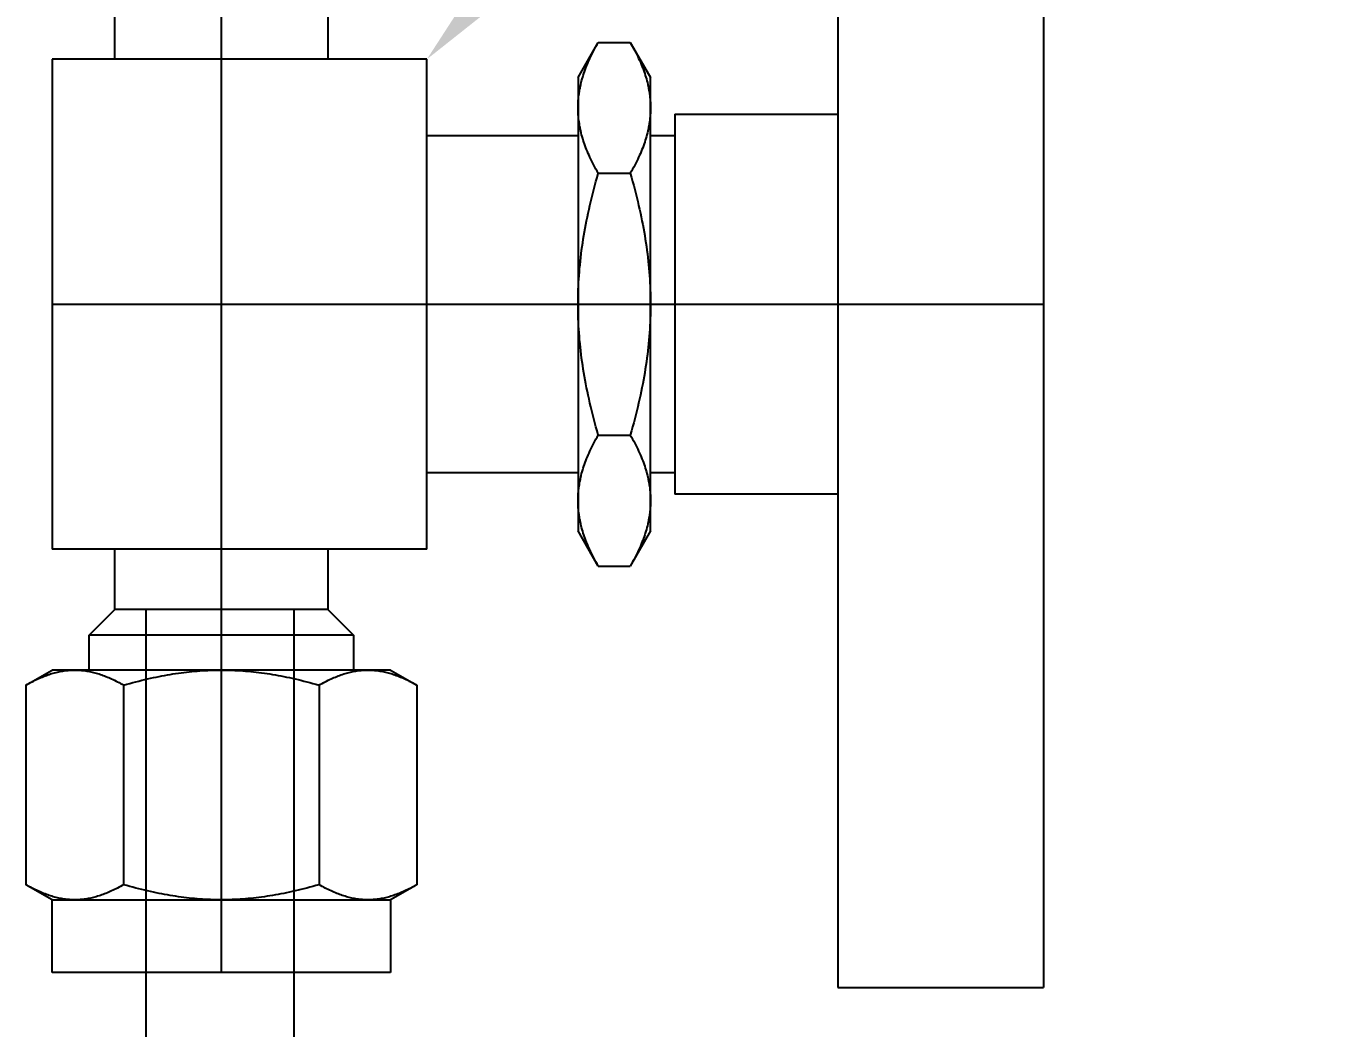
# Model space of a CAD drawing. Header units: inches. Extents: x 5.3 to 31.2, y 3.7 to 34.9.
# Drawn here: x 20.238 to 22.379, y 29.646 to 31.303 of the extents above; entities that cross this region are included whole.
import ezdxf
from ezdxf import colors
from ezdxf.entities.mleader import LeaderData, LeaderLine
from ezdxf.math import Vec2, Vec3

# ---------------------------------------------------------------- set-up
doc = ezdxf.new("R2010")
doc.units = ezdxf.units.IN
doc.header["$MEASUREMENT"] = 0
doc.linetypes.add('CENTER2', pattern=[28.575, 19.05, -3.175, 3.175, -3.175])
for name, color, linetype in [('.25 tubes', 170, 'Continuous'), ('NOTES', 1, 'Continuous'), ('TRDETAIL3', 7, 'Continuous'), ('TRMODEL1', 7, 'Continuous')]:
    doc.layers.add(name, color=color, linetype=linetype)

# ---------------------------------------------------------------- blocks, each defined once
blk = doc.blocks.new('SS-42GLS4')
at = {"layer": 'TRDETAIL3', "color": 4, "linetype": 'CENTER2'}
for p, q in [((0, -0.28), (0, 1.02)), ((-1.105, 0), (1.105, 0))]:
    blk.add_line(p, q, dxfattribs=at)
at = {"layer": 'TRMODEL1', "color": 7, "linetype": 'Continuous'}
for p, q in [((-1.13, 1.02), (-1.13, 1.36)), ((0, 1.36), (-1.13, 1.36)), ((0.5942, 1.36), (0, 1.36)), ((0, 1.02), (0, 1.36)), ((-0.054, 1.02), (-1.13, 1.02)), ((-0.314, 1.02), (-0.314, 0.75)), ((-0.0115, 1.02), (-0.054, 1.02)), ((0, 1.02), (-0.0115, 1.02)), ((0.0038, 1.02), (0, 1.02)), ((0.1537, 1.02), (0.0038, 1.02)), ((0.5942, 1.02), (0.1537, 1.02)), ((0.314, 0.75), (0.314, 1.02)), ((0.314, 0.75), (-0.314, 0.75)), ((-0.2789, 0.75), (-0.2789, 0.71)), ((0.2789, 0.71), (0.2789, 0.75)), ((-0.375, 0.71), (-0.433, 0.6765)), ((-0.375, 0.71), (-0.3248, 0.71)), ((-0.3574, 0.7067), (-0.3604, 0.7061)), ((-0.3544, 0.7073), (-0.3574, 0.7067)), ((-0.3515, 0.7078), (-0.3544, 0.7073)), ((-0.3485, 0.7083), (-0.3515, 0.7078)), ((-0.3455, 0.7087), (-0.3485, 0.7083)), ((-0.3426, 0.709), (-0.3455, 0.7087)), ((-0.3396, 0.7093), (-0.3426, 0.709)), ((-0.3366, 0.7096), (-0.3396, 0.7093)), ((-0.3337, 0.7098), (-0.3366, 0.7096)), ((-0.3307, 0.7099), (-0.3337, 0.7098)), ((-0.3277, 0.71), (-0.3307, 0.7099)), ((-0.3248, 0.71), (-0.3277, 0.71)), ((-0.3218, 0.71), (-0.3248, 0.71)), ((-0.3248, 0.71), (0, 0.71)), ((-0.3188, 0.7099), (-0.3218, 0.71)), ((-0.3158, 0.7098), (-0.3188, 0.7099)), ((-0.3129, 0.7096), (-0.3158, 0.7098)), ((-0.3099, 0.7093), (-0.3129, 0.7096)), ((-0.307, 0.709), (-0.3099, 0.7093)), ((-0.304, 0.7087), (-0.307, 0.709)), ((-0.301, 0.7083), (-0.304, 0.7087)), ((-0.2981, 0.7078), (-0.301, 0.7083)), ((-0.2951, 0.7073), (-0.2981, 0.7078)), ((-0.2921, 0.7067), (-0.2951, 0.7073)), ((-0.2891, 0.7061), (-0.2921, 0.7067)), ((-0.0653, 0.7067), (-0.0712, 0.7061)), ((-0.0593, 0.7073), (-0.0653, 0.7067)), ((-0.0534, 0.7078), (-0.0593, 0.7073)), ((-0.0475, 0.7083), (-0.0534, 0.7078)), ((-0.0415, 0.7087), (-0.0475, 0.7083)), ((-0.0356, 0.709), (-0.0415, 0.7087)), ((-0.0297, 0.7093), (-0.0356, 0.709)), ((-0.0238, 0.7096), (-0.0297, 0.7093)), ((-0.0178, 0.7098), (-0.0238, 0.7096)), ((-0.0119, 0.7099), (-0.0178, 0.7098)), ((-0.006, 0.71), (-0.0119, 0.7099)), ((0, 0.71), (-0.006, 0.71)), ((0, 0.71), (0.3248, 0.71)), ((0.006, 0.71), (0, 0.71)), ((0.0119, 0.7099), (0.006, 0.71)), ((0.0178, 0.7098), (0.0119, 0.7099)), ((0.0238, 0.7096), (0.0178, 0.7098)), ((0.0297, 0.7093), (0.0238, 0.7096)), ((0.0356, 0.709), (0.0297, 0.7093)), ((0.0415, 0.7087), (0.0356, 0.709)), ((0.0475, 0.7083), (0.0415, 0.7087)), ((0.0534, 0.7078), (0.0475, 0.7083)), ((0.0593, 0.7073), (0.0534, 0.7078)), ((0.0653, 0.7067), (0.0593, 0.7073)), ((0.0712, 0.7061), (0.0653, 0.7067)), ((0.2921, 0.7067), (0.2891, 0.7061)), ((0.2951, 0.7073), (0.2921, 0.7067)), ((0.2981, 0.7078), (0.2951, 0.7073)), ((0.301, 0.7083), (0.2981, 0.7078)), ((0.304, 0.7087), (0.301, 0.7083)), ((0.307, 0.709), (0.304, 0.7087)), ((0.3099, 0.7093), (0.307, 0.709)), ((0.3129, 0.7096), (0.3099, 0.7093)), ((0.3158, 0.7098), (0.3129, 0.7096)), ((0.3188, 0.7099), (0.3158, 0.7098)), ((0.3218, 0.71), (0.3188, 0.7099)), ((0.3248, 0.71), (0.3218, 0.71)), ((0.3248, 0.71), (0.375, 0.71)), ((0.3277, 0.71), (0.3248, 0.71)), ((0.3307, 0.7099), (0.3277, 0.71)), ((0.3337, 0.7098), (0.3307, 0.7099)), ((0.3366, 0.7096), (0.3337, 0.7098)), ((0.3396, 0.7093), (0.3366, 0.7096)), ((0.3426, 0.709), (0.3396, 0.7093)), ((0.3455, 0.7087), (0.3426, 0.709)), ((0.3485, 0.7083), (0.3455, 0.7087)), ((0.3515, 0.7078), (0.3485, 0.7083)), ((0.3544, 0.7073), (0.3515, 0.7078)), ((0.3574, 0.7067), (0.3544, 0.7073)), ((0.3604, 0.7061), (0.3574, 0.7067)), ((0.433, 0.6765), (0.375, 0.71)), ((-0.4162, 0.6856), (-0.4195, 0.6839)), ((-0.4129, 0.6873), (-0.4162, 0.6856)), ((-0.4097, 0.6888), (-0.4129, 0.6873)), ((-0.4065, 0.6903), (-0.4097, 0.6888)), ((-0.4033, 0.6918), (-0.4065, 0.6903)), ((-0.4001, 0.6932), (-0.4033, 0.6918)), ((-0.397, 0.6945), (-0.4001, 0.6932)), ((-0.3938, 0.6958), (-0.397, 0.6945)), ((-0.3907, 0.697), (-0.3938, 0.6958)), ((-0.3876, 0.6982), (-0.3907, 0.697)), ((-0.3845, 0.6993), (-0.3876, 0.6982)), ((-0.3815, 0.7003), (-0.3845, 0.6993)), ((-0.3784, 0.7013), (-0.3815, 0.7003)), ((-0.3754, 0.7022), (-0.3784, 0.7013)), ((-0.3724, 0.7031), (-0.3754, 0.7022)), ((-0.3694, 0.704), (-0.3724, 0.7031)), ((-0.3664, 0.7047), (-0.3694, 0.704)), ((-0.3634, 0.7055), (-0.3664, 0.7047)), ((-0.3604, 0.7061), (-0.3634, 0.7055)), ((-0.2862, 0.7055), (-0.2891, 0.7061)), ((-0.2832, 0.7047), (-0.2862, 0.7055)), ((-0.2802, 0.704), (-0.2832, 0.7047)), ((-0.2772, 0.7031), (-0.2802, 0.704)), ((-0.2741, 0.7022), (-0.2772, 0.7031)), ((-0.2711, 0.7013), (-0.2741, 0.7022)), ((-0.268, 0.7003), (-0.2711, 0.7013)), ((-0.265, 0.6993), (-0.268, 0.7003)), ((-0.2619, 0.6982), (-0.265, 0.6993)), ((-0.2588, 0.697), (-0.2619, 0.6982)), ((-0.2557, 0.6958), (-0.2588, 0.697)), ((-0.2526, 0.6945), (-0.2557, 0.6958)), ((-0.2494, 0.6932), (-0.2526, 0.6945)), ((-0.2462, 0.6918), (-0.2494, 0.6932)), ((-0.243, 0.6903), (-0.2462, 0.6918)), ((-0.2398, 0.6888), (-0.243, 0.6903)), ((-0.2366, 0.6873), (-0.2398, 0.6888)), ((-0.2333, 0.6856), (-0.2366, 0.6873)), ((-0.23, 0.6839), (-0.2333, 0.6856)), ((-0.1829, 0.6856), (-0.1895, 0.6839)), ((-0.1764, 0.6873), (-0.1829, 0.6856)), ((-0.1699, 0.6888), (-0.1764, 0.6873)), ((-0.1634, 0.6903), (-0.1699, 0.6888)), ((-0.157, 0.6918), (-0.1634, 0.6903)), ((-0.1507, 0.6932), (-0.157, 0.6918)), ((-0.1444, 0.6945), (-0.1507, 0.6932)), ((-0.1381, 0.6958), (-0.1444, 0.6945)), ((-0.1319, 0.697), (-0.1381, 0.6958)), ((-0.1257, 0.6982), (-0.1319, 0.697)), ((-0.1196, 0.6993), (-0.1257, 0.6982)), ((-0.1134, 0.7003), (-0.1196, 0.6993)), ((-0.1073, 0.7013), (-0.1134, 0.7003)), ((-0.1013, 0.7022), (-0.1073, 0.7013)), ((-0.0952, 0.7031), (-0.1013, 0.7022)), ((-0.0892, 0.704), (-0.0952, 0.7031)), ((-0.0832, 0.7047), (-0.0892, 0.704)), ((-0.0772, 0.7055), (-0.0832, 0.7047)), ((-0.0712, 0.7061), (-0.0772, 0.7055)), ((0.0772, 0.7055), (0.0712, 0.7061)), ((0.0832, 0.7047), (0.0772, 0.7055)), ((0.0892, 0.704), (0.0832, 0.7047)), ((0.0952, 0.7031), (0.0892, 0.704)), ((0.1013, 0.7022), (0.0952, 0.7031)), ((0.1073, 0.7013), (0.1013, 0.7022)), ((0.1134, 0.7003), (0.1073, 0.7013)), ((0.1196, 0.6993), (0.1134, 0.7003)), ((0.1257, 0.6982), (0.1196, 0.6993)), ((0.1319, 0.697), (0.1257, 0.6982)), ((0.1381, 0.6958), (0.1319, 0.697)), ((0.1444, 0.6945), (0.1381, 0.6958)), ((0.1507, 0.6932), (0.1444, 0.6945)), ((0.157, 0.6918), (0.1507, 0.6932)), ((0.1634, 0.6903), (0.157, 0.6918)), ((0.1699, 0.6888), (0.1634, 0.6903)), ((0.1764, 0.6873), (0.1699, 0.6888)), ((0.1829, 0.6856), (0.1764, 0.6873)), ((0.1895, 0.6839), (0.1829, 0.6856)), ((0.2333, 0.6856), (0.23, 0.6839)), ((0.2366, 0.6873), (0.2333, 0.6856)), ((0.2398, 0.6888), (0.2366, 0.6873)), ((0.243, 0.6903), (0.2398, 0.6888)), ((0.2462, 0.6918), (0.243, 0.6903)), ((0.2494, 0.6932), (0.2462, 0.6918)), ((0.2526, 0.6945), (0.2494, 0.6932)), ((0.2557, 0.6958), (0.2526, 0.6945)), ((0.2588, 0.697), (0.2557, 0.6958)), ((0.2619, 0.6982), (0.2588, 0.697)), ((0.265, 0.6993), (0.2619, 0.6982)), ((0.268, 0.7003), (0.265, 0.6993)), ((0.2711, 0.7013), (0.268, 0.7003)), ((0.2741, 0.7022), (0.2711, 0.7013)), ((0.2772, 0.7031), (0.2741, 0.7022)), ((0.2802, 0.704), (0.2772, 0.7031)), ((0.2832, 0.7047), (0.2802, 0.704)), ((0.2862, 0.7055), (0.2832, 0.7047)), ((0.2891, 0.7061), (0.2862, 0.7055)), ((0.3634, 0.7055), (0.3604, 0.7061)), ((0.3664, 0.7047), (0.3634, 0.7055)), ((0.3694, 0.704), (0.3664, 0.7047)), ((0.3724, 0.7031), (0.3694, 0.704)), ((0.3754, 0.7022), (0.3724, 0.7031)), ((0.3784, 0.7013), (0.3754, 0.7022)), ((0.3815, 0.7003), (0.3784, 0.7013)), ((0.3845, 0.6993), (0.3815, 0.7003)), ((0.3876, 0.6982), (0.3845, 0.6993)), ((0.3907, 0.697), (0.3876, 0.6982)), ((0.3938, 0.6958), (0.3907, 0.697)), ((0.397, 0.6945), (0.3938, 0.6958)), ((0.4001, 0.6932), (0.397, 0.6945)), ((0.4033, 0.6918), (0.4001, 0.6932)), ((0.4065, 0.6903), (0.4033, 0.6918)), ((0.4097, 0.6888), (0.4065, 0.6903)), ((0.4129, 0.6873), (0.4097, 0.6888)), ((0.4162, 0.6856), (0.4129, 0.6873)), ((0.4195, 0.6839), (0.4162, 0.6856)), ((-0.4296, 0.6785), (-0.433, 0.6765)), ((-0.433, 0.6235), (-0.433, 0.6765)), ((-0.4262, 0.6803), (-0.4296, 0.6785)), ((-0.4228, 0.6822), (-0.4262, 0.6803)), ((-0.4195, 0.6839), (-0.4228, 0.6822)), ((-0.2267, 0.6822), (-0.23, 0.6839)), ((-0.2233, 0.6803), (-0.2267, 0.6822)), ((-0.2199, 0.6785), (-0.2233, 0.6803)), ((-0.2165, 0.6765), (-0.2199, 0.6785)), ((-0.2097, 0.6785), (-0.2165, 0.6765)), ((-0.2165, 0.6235), (-0.2165, 0.6765)), ((-0.2029, 0.6803), (-0.2097, 0.6785)), ((-0.1962, 0.6822), (-0.2029, 0.6803)), ((-0.1895, 0.6839), (-0.1962, 0.6822)), ((0.1962, 0.6822), (0.1895, 0.6839)), ((0.2029, 0.6803), (0.1962, 0.6822)), ((0.2097, 0.6785), (0.2029, 0.6803)), ((0.2165, 0.6765), (0.2097, 0.6785)), ((0.2199, 0.6785), (0.2165, 0.6765)), ((0.2165, 0.6235), (0.2165, 0.6765)), ((0.2233, 0.6803), (0.2199, 0.6785)), ((0.2267, 0.6822), (0.2233, 0.6803)), ((0.23, 0.6839), (0.2267, 0.6822)), ((0.4228, 0.6822), (0.4195, 0.6839)), ((0.4262, 0.6803), (0.4228, 0.6822)), ((0.4296, 0.6785), (0.4262, 0.6803)), ((0.433, 0.6765), (0.4296, 0.6785)), ((0.433, 0.6235), (0.433, 0.6765)), ((-0.433, 0.6235), (-0.4296, 0.6215)), ((-0.433, 0.6235), (-0.375, 0.59)), ((-0.4296, 0.6215), (-0.4262, 0.6197)), ((-0.2233, 0.6197), (-0.2199, 0.6215)), ((-0.2199, 0.6215), (-0.2165, 0.6235)), ((-0.2165, 0.6235), (-0.2097, 0.6215)), ((-0.2097, 0.6215), (-0.2029, 0.6197)), ((0.2029, 0.6197), (0.2097, 0.6215)), ((0.2097, 0.6215), (0.2165, 0.6235)), ((0.2165, 0.6235), (0.2199, 0.6215)), ((0.2199, 0.6215), (0.2233, 0.6197)), ((0.375, 0.59), (0.433, 0.6235)), ((0.4262, 0.6197), (0.4296, 0.6215)), ((0.4296, 0.6215), (0.433, 0.6235)), ((-0.4262, 0.6197), (-0.4228, 0.6178)), ((-0.4228, 0.6178), (-0.4195, 0.6161)), ((-0.4195, 0.6161), (-0.4162, 0.6144)), ((-0.4162, 0.6144), (-0.4129, 0.6127)), ((-0.4129, 0.6127), (-0.4097, 0.6112)), ((-0.4097, 0.6112), (-0.4065, 0.6097)), ((-0.4065, 0.6097), (-0.4033, 0.6082)), ((-0.4033, 0.6082), (-0.4001, 0.6068)), ((-0.4001, 0.6068), (-0.397, 0.6055)), ((-0.397, 0.6055), (-0.3938, 0.6042)), ((-0.3938, 0.6042), (-0.3907, 0.603)), ((-0.3907, 0.603), (-0.3876, 0.6018)), ((-0.3876, 0.6018), (-0.3845, 0.6007)), ((-0.3845, 0.6007), (-0.3815, 0.5997)), ((-0.3815, 0.5997), (-0.3784, 0.5987)), ((-0.2711, 0.5987), (-0.268, 0.5997)), ((-0.268, 0.5997), (-0.265, 0.6007)), ((-0.265, 0.6007), (-0.2619, 0.6018)), ((-0.2619, 0.6018), (-0.2588, 0.603)), ((-0.2588, 0.603), (-0.2557, 0.6042)), ((-0.2557, 0.6042), (-0.2526, 0.6055)), ((-0.2526, 0.6055), (-0.2494, 0.6068)), ((-0.2494, 0.6068), (-0.2462, 0.6082)), ((-0.2462, 0.6082), (-0.243, 0.6097)), ((-0.243, 0.6097), (-0.2398, 0.6112)), ((-0.2398, 0.6112), (-0.2366, 0.6127)), ((-0.2366, 0.6127), (-0.2333, 0.6144)), ((-0.2333, 0.6144), (-0.23, 0.6161)), ((-0.23, 0.6161), (-0.2267, 0.6178)), ((-0.2267, 0.6178), (-0.2233, 0.6197)), ((-0.2029, 0.6197), (-0.1962, 0.6178)), ((-0.1962, 0.6178), (-0.1895, 0.6161)), ((-0.1895, 0.6161), (-0.1829, 0.6144)), ((-0.1829, 0.6144), (-0.1764, 0.6127)), ((-0.1764, 0.6127), (-0.1699, 0.6112)), ((-0.1699, 0.6112), (-0.1634, 0.6097)), ((-0.1634, 0.6097), (-0.157, 0.6082)), ((-0.157, 0.6082), (-0.1507, 0.6068)), ((-0.1507, 0.6068), (-0.1444, 0.6055)), ((-0.1444, 0.6055), (-0.1381, 0.6042)), ((-0.1381, 0.6042), (-0.1319, 0.603)), ((-0.1319, 0.603), (-0.1257, 0.6018)), ((-0.1257, 0.6018), (-0.1196, 0.6007)), ((-0.1196, 0.6007), (-0.1134, 0.5997)), ((-0.1134, 0.5997), (-0.1073, 0.5987)), ((0.1073, 0.5987), (0.1134, 0.5997)), ((0.1134, 0.5997), (0.1196, 0.6007)), ((0.1196, 0.6007), (0.1257, 0.6018)), ((0.1257, 0.6018), (0.1319, 0.603)), ((0.1319, 0.603), (0.1381, 0.6042)), ((0.1381, 0.6042), (0.1444, 0.6055)), ((0.1444, 0.6055), (0.1507, 0.6068)), ((0.1507, 0.6068), (0.157, 0.6082)), ((0.157, 0.6082), (0.1634, 0.6097)), ((0.1634, 0.6097), (0.1699, 0.6112)), ((0.1699, 0.6112), (0.1764, 0.6127)), ((0.1764, 0.6127), (0.1829, 0.6144)), ((0.1829, 0.6144), (0.1895, 0.6161)), ((0.1895, 0.6161), (0.1962, 0.6178)), ((0.1962, 0.6178), (0.2029, 0.6197)), ((0.2233, 0.6197), (0.2267, 0.6178)), ((0.2267, 0.6178), (0.23, 0.6161)), ((0.23, 0.6161), (0.2333, 0.6144)), ((0.2333, 0.6144), (0.2366, 0.6127)), ((0.2366, 0.6127), (0.2398, 0.6112)), ((0.2398, 0.6112), (0.243, 0.6097)), ((0.243, 0.6097), (0.2462, 0.6082)), ((0.2462, 0.6082), (0.2494, 0.6068)), ((0.2494, 0.6068), (0.2526, 0.6055)), ((0.2526, 0.6055), (0.2557, 0.6042)), ((0.2557, 0.6042), (0.2588, 0.603)), ((0.2588, 0.603), (0.2619, 0.6018)), ((0.2619, 0.6018), (0.265, 0.6007)), ((0.265, 0.6007), (0.268, 0.5997)), ((0.268, 0.5997), (0.2711, 0.5987)), ((0.3784, 0.5987), (0.3815, 0.5997)), ((0.3815, 0.5997), (0.3845, 0.6007)), ((0.3845, 0.6007), (0.3876, 0.6018)), ((0.3876, 0.6018), (0.3907, 0.603)), ((0.3907, 0.603), (0.3938, 0.6042)), ((0.3938, 0.6042), (0.397, 0.6055)), ((0.397, 0.6055), (0.4001, 0.6068)), ((0.4001, 0.6068), (0.4033, 0.6082)), ((0.4033, 0.6082), (0.4065, 0.6097)), ((0.4065, 0.6097), (0.4097, 0.6112)), ((0.4097, 0.6112), (0.4129, 0.6127)), ((0.4129, 0.6127), (0.4162, 0.6144)), ((0.4162, 0.6144), (0.4195, 0.6161)), ((0.4195, 0.6161), (0.4228, 0.6178)), ((0.4228, 0.6178), (0.4262, 0.6197)), ((-0.3784, 0.5987), (-0.3754, 0.5978)), ((-0.3754, 0.5978), (-0.3724, 0.5969)), ((-0.3248, 0.59), (-0.375, 0.59)), ((-0.3724, 0.5969), (-0.3694, 0.596)), ((-0.3694, 0.596), (-0.3664, 0.5953)), ((-0.3664, 0.5953), (-0.3634, 0.5945)), ((-0.3634, 0.5945), (-0.3604, 0.5939)), ((-0.3604, 0.5939), (-0.3574, 0.5933)), ((-0.3574, 0.5933), (-0.3544, 0.5927)), ((-0.3544, 0.5927), (-0.3515, 0.5922)), ((-0.3515, 0.5922), (-0.3485, 0.5917)), ((-0.3485, 0.5917), (-0.3455, 0.5913)), ((-0.3455, 0.5913), (-0.3426, 0.591)), ((-0.3426, 0.591), (-0.3396, 0.5907)), ((-0.3396, 0.5907), (-0.3366, 0.5904)), ((-0.3366, 0.5904), (-0.3337, 0.5902)), ((-0.3337, 0.5902), (-0.3307, 0.5901)), ((-0.3307, 0.5901), (-0.3277, 0.59)), ((-0.3277, 0.59), (-0.3248, 0.59)), ((-0.3248, 0.59), (-0.3218, 0.59)), ((0, 0.59), (-0.3248, 0.59)), ((-0.3218, 0.59), (-0.3188, 0.5901)), ((-0.3188, 0.5901), (-0.3158, 0.5902)), ((-0.3158, 0.5902), (-0.3129, 0.5904)), ((-0.3129, 0.5904), (-0.3099, 0.5907)), ((-0.3099, 0.5907), (-0.307, 0.591)), ((-0.307, 0.591), (-0.304, 0.5913)), ((-0.304, 0.5913), (-0.301, 0.5917)), ((-0.301, 0.5917), (-0.2981, 0.5922)), ((-0.2981, 0.5922), (-0.2951, 0.5927)), ((-0.2951, 0.5927), (-0.2921, 0.5933)), ((-0.2921, 0.5933), (-0.2891, 0.5939)), ((-0.2891, 0.5939), (-0.2862, 0.5945)), ((-0.2862, 0.5945), (-0.2832, 0.5953)), ((-0.2832, 0.5953), (-0.2802, 0.596)), ((-0.2802, 0.596), (-0.2772, 0.5969)), ((-0.2789, 0.59), (-0.2789, 0.34)), ((-0.2772, 0.5969), (-0.2741, 0.5978)), ((-0.2741, 0.5978), (-0.2711, 0.5987)), ((-0.1073, 0.5987), (-0.1013, 0.5978)), ((-0.1013, 0.5978), (-0.0952, 0.5969)), ((-0.0952, 0.5969), (-0.0892, 0.596)), ((-0.0892, 0.596), (-0.0832, 0.5953)), ((-0.0832, 0.5953), (-0.0772, 0.5945)), ((-0.0772, 0.5945), (-0.0712, 0.5939)), ((-0.0712, 0.5939), (-0.0653, 0.5933)), ((-0.0653, 0.5933), (-0.0593, 0.5927)), ((-0.0593, 0.5927), (-0.0534, 0.5922)), ((-0.0534, 0.5922), (-0.0475, 0.5917)), ((-0.0475, 0.5917), (-0.0415, 0.5913)), ((-0.0415, 0.5913), (-0.0356, 0.591)), ((-0.0356, 0.591), (-0.0297, 0.5907)), ((-0.0297, 0.5907), (-0.0238, 0.5904)), ((-0.0238, 0.5904), (-0.0178, 0.5902)), ((-0.0178, 0.5902), (-0.0119, 0.5901)), ((-0.0119, 0.5901), (-0.006, 0.59)), ((-0.006, 0.59), (0, 0.59)), ((0, 0.59), (0.006, 0.59)), ((0.3248, 0.59), (0, 0.59)), ((0.006, 0.59), (0.0119, 0.5901)), ((0.0119, 0.5901), (0.0178, 0.5902)), ((0.0178, 0.5902), (0.0238, 0.5904)), ((0.0238, 0.5904), (0.0297, 0.5907)), ((0.0297, 0.5907), (0.0356, 0.591)), ((0.0356, 0.591), (0.0415, 0.5913)), ((0.0415, 0.5913), (0.0475, 0.5917)), ((0.0475, 0.5917), (0.0534, 0.5922)), ((0.0534, 0.5922), (0.0593, 0.5927)), ((0.0593, 0.5927), (0.0653, 0.5933)), ((0.0653, 0.5933), (0.0712, 0.5939)), ((0.0712, 0.5939), (0.0772, 0.5945)), ((0.0772, 0.5945), (0.0832, 0.5953)), ((0.0832, 0.5953), (0.0892, 0.596)), ((0.0892, 0.596), (0.0952, 0.5969)), ((0.0952, 0.5969), (0.1013, 0.5978)), ((0.1013, 0.5978), (0.1073, 0.5987)), ((0.2711, 0.5987), (0.2741, 0.5978)), ((0.2741, 0.5978), (0.2772, 0.5969)), ((0.2772, 0.5969), (0.2802, 0.596)), ((0.2789, 0.34), (0.2789, 0.59)), ((0.2802, 0.596), (0.2832, 0.5953)), ((0.2832, 0.5953), (0.2862, 0.5945)), ((0.2862, 0.5945), (0.2891, 0.5939)), ((0.2891, 0.5939), (0.2921, 0.5933)), ((0.2921, 0.5933), (0.2951, 0.5927)), ((0.2951, 0.5927), (0.2981, 0.5922)), ((0.2981, 0.5922), (0.301, 0.5917)), ((0.301, 0.5917), (0.304, 0.5913)), ((0.304, 0.5913), (0.307, 0.591)), ((0.307, 0.591), (0.3099, 0.5907)), ((0.3099, 0.5907), (0.3129, 0.5904)), ((0.3129, 0.5904), (0.3158, 0.5902)), ((0.3158, 0.5902), (0.3188, 0.5901)), ((0.3188, 0.5901), (0.3218, 0.59)), ((0.3218, 0.59), (0.3248, 0.59)), ((0.3248, 0.59), (0.3277, 0.59)), ((0.375, 0.59), (0.3248, 0.59)), ((0.3277, 0.59), (0.3307, 0.5901)), ((0.3307, 0.5901), (0.3337, 0.5902)), ((0.3337, 0.5902), (0.3366, 0.5904)), ((0.3366, 0.5904), (0.3396, 0.5907)), ((0.3396, 0.5907), (0.3426, 0.591)), ((0.3426, 0.591), (0.3455, 0.5913)), ((0.3455, 0.5913), (0.3485, 0.5917)), ((0.3485, 0.5917), (0.3515, 0.5922)), ((0.3515, 0.5922), (0.3544, 0.5927)), ((0.3544, 0.5927), (0.3574, 0.5933)), ((0.3574, 0.5933), (0.3604, 0.5939)), ((0.3604, 0.5939), (0.3634, 0.5945)), ((0.3634, 0.5945), (0.3664, 0.5953)), ((0.3664, 0.5953), (0.3694, 0.596)), ((0.3694, 0.596), (0.3724, 0.5969)), ((0.3724, 0.5969), (0.3754, 0.5978)), ((0.3754, 0.5978), (0.3784, 0.5987)), ((-0.96, 0.3233), (-0.985, 0.28)), ((-0.96, 0.3233), (-0.9614, 0.3208)), ((-0.63, 0.3233), (-0.96, 0.3233)), ((-0.6286, 0.3208), (-0.63, 0.3233)), ((-0.605, 0.28), (-0.63, 0.3233)), ((-0.405, 0.34), (-0.405, -0.28)), ((-0.405, 0.34), (0.405, 0.34)), ((0.405, 0.34), (0.405, -0.28)), ((-0.9714, 0.3011), (-0.9724, 0.2987)), ((-0.9703, 0.3035), (-0.9714, 0.3011)), ((-0.9692, 0.3059), (-0.9703, 0.3035)), ((-0.968, 0.3083), (-0.9692, 0.3059)), ((-0.9668, 0.3108), (-0.968, 0.3083)), ((-0.9655, 0.3132), (-0.9668, 0.3108)), ((-0.9642, 0.3157), (-0.9655, 0.3132)), ((-0.9629, 0.3182), (-0.9642, 0.3157)), ((-0.9614, 0.3208), (-0.9629, 0.3182)), ((-0.6271, 0.3182), (-0.6286, 0.3208)), ((-0.6258, 0.3157), (-0.6271, 0.3182)), ((-0.6245, 0.3132), (-0.6258, 0.3157)), ((-0.6232, 0.3108), (-0.6245, 0.3132)), ((-0.622, 0.3083), (-0.6232, 0.3108)), ((-0.6208, 0.3059), (-0.622, 0.3083)), ((-0.6197, 0.3035), (-0.6208, 0.3059)), ((-0.6186, 0.3011), (-0.6197, 0.3035)), ((-0.6176, 0.2987), (-0.6186, 0.3011)), ((-1.105, 0.28), (-1.105, -0.28)), ((-0.985, 0.28), (-1.105, 0.28)), ((-0.985, 0.2425), (-0.985, 0.28)), ((-0.9792, 0.2803), (-0.9799, 0.278)), ((-0.9785, 0.2826), (-0.9792, 0.2803)), ((-0.9778, 0.2848), (-0.9785, 0.2826)), ((-0.977, 0.2871), (-0.9778, 0.2848)), ((-0.9762, 0.2894), (-0.977, 0.2871)), ((-0.9753, 0.2917), (-0.9762, 0.2894)), ((-0.9744, 0.2941), (-0.9753, 0.2917)), ((-0.9734, 0.2964), (-0.9744, 0.2941)), ((-0.9724, 0.2987), (-0.9734, 0.2964)), ((-0.6166, 0.2964), (-0.6176, 0.2987)), ((-0.6156, 0.2941), (-0.6166, 0.2964)), ((-0.6147, 0.2917), (-0.6156, 0.2941)), ((-0.6138, 0.2894), (-0.6147, 0.2917)), ((-0.613, 0.2871), (-0.6138, 0.2894)), ((-0.6122, 0.2848), (-0.613, 0.2871)), ((-0.6115, 0.2826), (-0.6122, 0.2848)), ((-0.6108, 0.2803), (-0.6115, 0.2826)), ((-0.6101, 0.278), (-0.6108, 0.2803)), ((-0.605, 0.28), (-0.605, 0.2425)), ((-0.984, 0.258), (-0.9843, 0.2558)), ((-0.9837, 0.2602), (-0.984, 0.258)), ((-0.9834, 0.2624), (-0.9837, 0.2602)), ((-0.983, 0.2646), (-0.9834, 0.2624)), ((-0.9826, 0.2669), (-0.983, 0.2646)), ((-0.9821, 0.2691), (-0.9826, 0.2669)), ((-0.9816, 0.2713), (-0.9821, 0.2691)), ((-0.9811, 0.2735), (-0.9816, 0.2713)), ((-0.9805, 0.2758), (-0.9811, 0.2735)), ((-0.9799, 0.278), (-0.9805, 0.2758)), ((-0.6095, 0.2758), (-0.6101, 0.278)), ((-0.6089, 0.2735), (-0.6095, 0.2758)), ((-0.6084, 0.2713), (-0.6089, 0.2735)), ((-0.6079, 0.2691), (-0.6084, 0.2713)), ((-0.6074, 0.2669), (-0.6079, 0.2691)), ((-0.607, 0.2646), (-0.6074, 0.2669)), ((-0.6066, 0.2624), (-0.607, 0.2646)), ((-0.6063, 0.2602), (-0.6066, 0.2624)), ((-0.606, 0.258), (-0.6063, 0.2602)), ((-0.6057, 0.2558), (-0.606, 0.258)), ((-0.9849, 0.2469), (-0.985, 0.2447)), ((-0.985, 0.2447), (-0.985, 0.2425)), ((-0.985, 0.2425), (-0.985, 0.2403)), ((-0.985, 0), (-0.985, 0.2425)), ((-0.985, 0.2403), (-0.9849, 0.238)), ((-0.9848, 0.2491), (-0.9849, 0.2469)), ((-0.9849, 0.238), (-0.9848, 0.2358)), ((-0.9847, 0.2514), (-0.9848, 0.2491)), ((-0.9848, 0.2358), (-0.9847, 0.2336)), ((-0.9845, 0.2536), (-0.9847, 0.2514)), ((-0.9843, 0.2558), (-0.9845, 0.2536)), ((-0.6055, 0.2536), (-0.6057, 0.2558)), ((-0.6053, 0.2514), (-0.6055, 0.2536)), ((-0.6052, 0.2491), (-0.6053, 0.2514)), ((-0.6053, 0.2336), (-0.6052, 0.2358)), ((-0.6051, 0.2469), (-0.6052, 0.2491)), ((-0.6052, 0.2358), (-0.6051, 0.238)), ((-0.605, 0.2447), (-0.6051, 0.2469)), ((-0.6051, 0.238), (-0.605, 0.2403)), ((-0.605, 0.2425), (-0.605, 0.2447)), ((-0.605, 0.2403), (-0.605, 0.2425)), ((-0.605, 0.2425), (-0.605, 0)), ((-0.9847, 0.2336), (-0.9845, 0.2314)), ((-0.9845, 0.2314), (-0.9843, 0.2292)), ((-0.9843, 0.2292), (-0.984, 0.227)), ((-0.984, 0.227), (-0.9837, 0.2248)), ((-0.9837, 0.2248), (-0.9834, 0.2226)), ((-0.9834, 0.2226), (-0.983, 0.2203)), ((-0.983, 0.2203), (-0.9826, 0.2181)), ((-0.9826, 0.2181), (-0.9821, 0.2159)), ((-0.9821, 0.2159), (-0.9816, 0.2137)), ((-0.6084, 0.2137), (-0.6079, 0.2159)), ((-0.6079, 0.2159), (-0.6074, 0.2181)), ((-0.6074, 0.2181), (-0.607, 0.2203)), ((-0.607, 0.2203), (-0.6066, 0.2226)), ((-0.6066, 0.2226), (-0.6063, 0.2248)), ((-0.6063, 0.2248), (-0.606, 0.227)), ((-0.606, 0.227), (-0.6057, 0.2292)), ((-0.6057, 0.2292), (-0.6055, 0.2314)), ((-0.6055, 0.2314), (-0.6053, 0.2336)), ((-0.5475, 0.2187), (-0.605, 0.2187)), ((-0.505, 0.1762), (-0.5475, 0.2187)), ((-0.5475, 0.2187), (-0.5475, -0.2188)), ((-0.9816, 0.2137), (-0.9811, 0.2114)), ((-0.9811, 0.2114), (-0.9805, 0.2092)), ((-0.9805, 0.2092), (-0.9799, 0.2069)), ((-0.9799, 0.2069), (-0.9792, 0.2047)), ((-0.9792, 0.2047), (-0.9785, 0.2024)), ((-0.9785, 0.2024), (-0.9778, 0.2001)), ((-0.9778, 0.2001), (-0.977, 0.1979)), ((-0.977, 0.1979), (-0.9762, 0.1956)), ((-0.9762, 0.1956), (-0.9753, 0.1932)), ((-0.9753, 0.1932), (-0.9744, 0.1909)), ((-0.6156, 0.1909), (-0.6147, 0.1932)), ((-0.6147, 0.1932), (-0.6138, 0.1956)), ((-0.6138, 0.1956), (-0.613, 0.1979)), ((-0.613, 0.1979), (-0.6122, 0.2001)), ((-0.6122, 0.2001), (-0.6115, 0.2024)), ((-0.6115, 0.2024), (-0.6108, 0.2047)), ((-0.6108, 0.2047), (-0.6101, 0.2069)), ((-0.6101, 0.2069), (-0.6095, 0.2092)), ((-0.6095, 0.2092), (-0.6089, 0.2114)), ((-0.6089, 0.2114), (-0.6084, 0.2137)), ((-0.9744, 0.1909), (-0.9734, 0.1886)), ((-0.9734, 0.1886), (-0.9724, 0.1862)), ((-0.9724, 0.1862), (-0.9714, 0.1839)), ((-0.9714, 0.1839), (-0.9703, 0.1815)), ((-0.9703, 0.1815), (-0.9692, 0.1791)), ((-0.9692, 0.1791), (-0.968, 0.1766)), ((-0.968, 0.1766), (-0.9668, 0.1742)), ((-0.9668, 0.1742), (-0.9655, 0.1717)), ((-0.9655, 0.1717), (-0.9642, 0.1693)), ((-0.6258, 0.1693), (-0.6245, 0.1717)), ((-0.6245, 0.1717), (-0.6232, 0.1742)), ((-0.6232, 0.1742), (-0.622, 0.1766)), ((-0.622, 0.1766), (-0.6208, 0.1791)), ((-0.6208, 0.1791), (-0.6197, 0.1815)), ((-0.6197, 0.1815), (-0.6186, 0.1839)), ((-0.6186, 0.1839), (-0.6176, 0.1862)), ((-0.6176, 0.1862), (-0.6166, 0.1886)), ((-0.6166, 0.1886), (-0.6156, 0.1909)), ((-0.505, 0.1762), (-0.505, -0.1763)), ((-0.405, 0.1762), (-0.505, 0.1762)), ((0.505, 0.1762), (0.405, 0.1762)), ((-0.9642, 0.1693), (-0.9629, 0.1667)), ((-0.9629, 0.1515), (-0.9642, 0.1465)), ((-0.9629, 0.1667), (-0.9614, 0.1642)), ((-0.9614, 0.1565), (-0.9629, 0.1515)), ((-0.9614, 0.1642), (-0.96, 0.1617)), ((-0.96, 0.1617), (-0.9614, 0.1565)), ((-0.63, 0.1617), (-0.96, 0.1617)), ((-0.63, 0.1617), (-0.6286, 0.1642)), ((-0.6286, 0.1565), (-0.63, 0.1617)), ((-0.6286, 0.1642), (-0.6271, 0.1667)), ((-0.6271, 0.1515), (-0.6286, 0.1565)), ((-0.6271, 0.1667), (-0.6258, 0.1693)), ((-0.6258, 0.1465), (-0.6271, 0.1515)), ((-0.968, 0.1317), (-0.9692, 0.1268)), ((-0.9668, 0.1366), (-0.968, 0.1317)), ((-0.9655, 0.1415), (-0.9668, 0.1366)), ((-0.9642, 0.1465), (-0.9655, 0.1415)), ((-0.6245, 0.1415), (-0.6258, 0.1465)), ((-0.6232, 0.1366), (-0.6245, 0.1415)), ((-0.622, 0.1317), (-0.6232, 0.1366)), ((-0.6208, 0.1268), (-0.622, 0.1317)), ((-0.9734, 0.1078), (-0.9744, 0.1031)), ((-0.9724, 0.1125), (-0.9734, 0.1078)), ((-0.9714, 0.1173), (-0.9724, 0.1125)), ((-0.9703, 0.122), (-0.9714, 0.1173)), ((-0.9692, 0.1268), (-0.9703, 0.122)), ((-0.6197, 0.122), (-0.6208, 0.1268)), ((-0.6186, 0.1173), (-0.6197, 0.122)), ((-0.6176, 0.1125), (-0.6186, 0.1173)), ((-0.6166, 0.1078), (-0.6176, 0.1125)), ((-0.6156, 0.1031), (-0.6166, 0.1078)), ((-0.977, 0.0893), (-0.9778, 0.0847)), ((-0.9762, 0.0939), (-0.977, 0.0893)), ((-0.9753, 0.0985), (-0.9762, 0.0939)), ((-0.9744, 0.1031), (-0.9753, 0.0985)), ((-0.6147, 0.0985), (-0.6156, 0.1031)), ((-0.6138, 0.0939), (-0.6147, 0.0985)), ((-0.613, 0.0893), (-0.6138, 0.0939)), ((-0.6122, 0.0847), (-0.613, 0.0893)), ((-0.9805, 0.0666), (-0.9811, 0.0621)), ((-0.9799, 0.0711), (-0.9805, 0.0666)), ((-0.9792, 0.0756), (-0.9799, 0.0711)), ((-0.9785, 0.0801), (-0.9792, 0.0756)), ((-0.9778, 0.0847), (-0.9785, 0.0801)), ((-0.6115, 0.0801), (-0.6122, 0.0847)), ((-0.6108, 0.0756), (-0.6115, 0.0801)), ((-0.6101, 0.0711), (-0.6108, 0.0756)), ((-0.6095, 0.0666), (-0.6101, 0.0711)), ((-0.6089, 0.0621), (-0.6095, 0.0666)), ((-0.983, 0.0443), (-0.9834, 0.0399)), ((-0.9826, 0.0487), (-0.983, 0.0443)), ((-0.9821, 0.0532), (-0.9826, 0.0487)), ((-0.9816, 0.0576), (-0.9821, 0.0532)), ((-0.9811, 0.0621), (-0.9816, 0.0576)), ((-0.6084, 0.0576), (-0.6089, 0.0621)), ((-0.6079, 0.0532), (-0.6084, 0.0576)), ((-0.6074, 0.0487), (-0.6079, 0.0532)), ((-0.607, 0.0443), (-0.6074, 0.0487)), ((-0.6066, 0.0399), (-0.607, 0.0443)), ((-0.9845, 0.0222), (-0.9847, 0.0177)), ((-0.9843, 0.0266), (-0.9845, 0.0222)), ((-0.984, 0.031), (-0.9843, 0.0266)), ((-0.9837, 0.0354), (-0.984, 0.031)), ((-0.9834, 0.0399), (-0.9837, 0.0354)), ((-0.6063, 0.0354), (-0.6066, 0.0399)), ((-0.606, 0.031), (-0.6063, 0.0354)), ((-0.6057, 0.0266), (-0.606, 0.031)), ((-0.6055, 0.0222), (-0.6057, 0.0266)), ((-0.6053, 0.0177), (-0.6055, 0.0222)), ((-0.9849, 0.0089), (-0.985, 0.0044)), ((-0.985, 0.0044), (-0.985, 0)), ((-0.9848, 0.0133), (-0.9849, 0.0089)), ((-0.9847, 0.0177), (-0.9848, 0.0133)), ((-0.6052, 0.0133), (-0.6053, 0.0177)), ((-0.6051, 0.0089), (-0.6052, 0.0133)), ((-0.605, 0.0044), (-0.6051, 0.0089)), ((-0.605, 0), (-0.605, 0.0044)), ((-0.985, 0), (-0.985, -0.0044)), ((-0.985, -0.2425), (-0.985, 0)), ((-0.985, -0.0044), (-0.9849, -0.0089)), ((-0.9849, -0.0089), (-0.9848, -0.0133)), ((-0.9848, -0.0133), (-0.9847, -0.0177)), ((-0.9847, -0.0177), (-0.9845, -0.0222)), ((-0.6055, -0.0222), (-0.6053, -0.0177)), ((-0.6053, -0.0177), (-0.6052, -0.0133)), ((-0.6052, -0.0133), (-0.6051, -0.0089)), ((-0.6051, -0.0089), (-0.605, -0.0044)), ((-0.605, 0), (-0.605, -0.2425)), ((-0.605, -0.0044), (-0.605, 0)), ((-0.9845, -0.0222), (-0.9843, -0.0266)), ((-0.9843, -0.0266), (-0.984, -0.031)), ((-0.984, -0.031), (-0.9837, -0.0354)), ((-0.9837, -0.0354), (-0.9834, -0.0399)), ((-0.9834, -0.0399), (-0.983, -0.0443)), ((-0.607, -0.0443), (-0.6066, -0.0399)), ((-0.6066, -0.0399), (-0.6063, -0.0354)), ((-0.6063, -0.0354), (-0.606, -0.031)), ((-0.606, -0.031), (-0.6057, -0.0266)), ((-0.6057, -0.0266), (-0.6055, -0.0222)), ((-0.983, -0.0443), (-0.9826, -0.0487)), ((-0.9826, -0.0487), (-0.9821, -0.0532)), ((-0.9821, -0.0532), (-0.9816, -0.0576)), ((-0.9816, -0.0576), (-0.9811, -0.0621)), ((-0.9811, -0.0621), (-0.9805, -0.0666)), ((-0.6095, -0.0666), (-0.6089, -0.0621)), ((-0.6089, -0.0621), (-0.6084, -0.0576)), ((-0.6084, -0.0576), (-0.6079, -0.0532)), ((-0.6079, -0.0532), (-0.6074, -0.0487)), ((-0.6074, -0.0487), (-0.607, -0.0443)), ((-0.9805, -0.0666), (-0.9799, -0.0711)), ((-0.9799, -0.0711), (-0.9792, -0.0756)), ((-0.9792, -0.0756), (-0.9785, -0.0801)), ((-0.9785, -0.0801), (-0.9778, -0.0847)), ((-0.9778, -0.0847), (-0.977, -0.0893)), ((-0.613, -0.0893), (-0.6122, -0.0847)), ((-0.6122, -0.0847), (-0.6115, -0.0801)), ((-0.6115, -0.0801), (-0.6108, -0.0756)), ((-0.6108, -0.0756), (-0.6101, -0.0711)), ((-0.6101, -0.0711), (-0.6095, -0.0666)), ((-0.977, -0.0893), (-0.9762, -0.0939)), ((-0.9762, -0.0939), (-0.9753, -0.0985)), ((-0.9753, -0.0985), (-0.9744, -0.1031)), ((-0.9744, -0.1031), (-0.9734, -0.1078)), ((-0.6166, -0.1078), (-0.6156, -0.1031)), ((-0.6156, -0.1031), (-0.6147, -0.0985)), ((-0.6147, -0.0985), (-0.6138, -0.0939)), ((-0.6138, -0.0939), (-0.613, -0.0893)), ((-0.9734, -0.1078), (-0.9724, -0.1125)), ((-0.9724, -0.1125), (-0.9714, -0.1173)), ((-0.9714, -0.1173), (-0.9703, -0.122)), ((-0.9703, -0.122), (-0.9692, -0.1268)), ((-0.9692, -0.1268), (-0.968, -0.1317)), ((-0.622, -0.1317), (-0.6208, -0.1268)), ((-0.6208, -0.1268), (-0.6197, -0.122)), ((-0.6197, -0.122), (-0.6186, -0.1173)), ((-0.6186, -0.1173), (-0.6176, -0.1125)), ((-0.6176, -0.1125), (-0.6166, -0.1078)), ((-0.968, -0.1317), (-0.9668, -0.1366)), ((-0.9668, -0.1366), (-0.9655, -0.1415)), ((-0.9655, -0.1415), (-0.9642, -0.1465)), ((-0.9642, -0.1465), (-0.9629, -0.1515)), ((-0.6271, -0.1515), (-0.6258, -0.1465)), ((-0.6258, -0.1465), (-0.6245, -0.1415)), ((-0.6245, -0.1415), (-0.6232, -0.1366)), ((-0.6232, -0.1366), (-0.622, -0.1317)), ((-0.9642, -0.1693), (-0.9655, -0.1717)), ((-0.9629, -0.1667), (-0.9642, -0.1693)), ((-0.9629, -0.1515), (-0.9614, -0.1565)), ((-0.9614, -0.1642), (-0.9629, -0.1667)), ((-0.9614, -0.1565), (-0.96, -0.1617)), ((-0.96, -0.1617), (-0.9614, -0.1642)), ((-0.63, -0.1617), (-0.96, -0.1617)), ((-0.63, -0.1617), (-0.6286, -0.1565)), ((-0.6286, -0.1642), (-0.63, -0.1617)), ((-0.6286, -0.1565), (-0.6271, -0.1515)), ((-0.6271, -0.1667), (-0.6286, -0.1642)), ((-0.6258, -0.1693), (-0.6271, -0.1667)), ((-0.6245, -0.1717), (-0.6258, -0.1693)), ((-0.9744, -0.1909), (-0.9753, -0.1932)), ((-0.9734, -0.1886), (-0.9744, -0.1909)), ((-0.9724, -0.1862), (-0.9734, -0.1886)), ((-0.9714, -0.1839), (-0.9724, -0.1862)), ((-0.9703, -0.1815), (-0.9714, -0.1839)), ((-0.9692, -0.1791), (-0.9703, -0.1815)), ((-0.968, -0.1766), (-0.9692, -0.1791)), ((-0.9668, -0.1742), (-0.968, -0.1766)), ((-0.9655, -0.1717), (-0.9668, -0.1742)), ((-0.6232, -0.1742), (-0.6245, -0.1717)), ((-0.622, -0.1766), (-0.6232, -0.1742)), ((-0.6208, -0.1791), (-0.622, -0.1766)), ((-0.6197, -0.1815), (-0.6208, -0.1791)), ((-0.6186, -0.1839), (-0.6197, -0.1815)), ((-0.6176, -0.1862), (-0.6186, -0.1839)), ((-0.6166, -0.1886), (-0.6176, -0.1862)), ((-0.6156, -0.1909), (-0.6166, -0.1886)), ((-0.6147, -0.1932), (-0.6156, -0.1909)), ((-0.5475, -0.2188), (-0.505, -0.1763)), ((-0.505, -0.1763), (-0.405, -0.1763)), ((0.405, -0.1763), (0.505, -0.1763)), ((-0.9816, -0.2137), (-0.9821, -0.2159)), ((-0.9811, -0.2114), (-0.9816, -0.2137)), ((-0.9805, -0.2092), (-0.9811, -0.2114)), ((-0.9799, -0.2069), (-0.9805, -0.2092)), ((-0.9792, -0.2047), (-0.9799, -0.2069)), ((-0.9785, -0.2024), (-0.9792, -0.2047)), ((-0.9778, -0.2001), (-0.9785, -0.2024)), ((-0.977, -0.1979), (-0.9778, -0.2001)), ((-0.9762, -0.1956), (-0.977, -0.1979)), ((-0.9753, -0.1932), (-0.9762, -0.1956)), ((-0.6138, -0.1956), (-0.6147, -0.1932)), ((-0.613, -0.1979), (-0.6138, -0.1956)), ((-0.6122, -0.2001), (-0.613, -0.1979)), ((-0.6115, -0.2024), (-0.6122, -0.2001)), ((-0.6108, -0.2047), (-0.6115, -0.2024)), ((-0.6101, -0.2069), (-0.6108, -0.2047)), ((-0.6095, -0.2092), (-0.6101, -0.2069)), ((-0.6089, -0.2114), (-0.6095, -0.2092)), ((-0.6084, -0.2137), (-0.6089, -0.2114)), ((-0.6079, -0.2159), (-0.6084, -0.2137)), ((-0.9847, -0.2336), (-0.9848, -0.2358)), ((-0.9845, -0.2314), (-0.9847, -0.2336)), ((-0.9843, -0.2292), (-0.9845, -0.2314)), ((-0.984, -0.227), (-0.9843, -0.2292)), ((-0.9837, -0.2248), (-0.984, -0.227)), ((-0.9834, -0.2226), (-0.9837, -0.2248)), ((-0.983, -0.2203), (-0.9834, -0.2226)), ((-0.9826, -0.2181), (-0.983, -0.2203)), ((-0.9821, -0.2159), (-0.9826, -0.2181)), ((-0.6074, -0.2181), (-0.6079, -0.2159)), ((-0.607, -0.2203), (-0.6074, -0.2181)), ((-0.6066, -0.2226), (-0.607, -0.2203)), ((-0.6063, -0.2248), (-0.6066, -0.2226)), ((-0.606, -0.227), (-0.6063, -0.2248)), ((-0.6057, -0.2292), (-0.606, -0.227)), ((-0.6055, -0.2314), (-0.6057, -0.2292)), ((-0.6053, -0.2336), (-0.6055, -0.2314)), ((-0.6052, -0.2358), (-0.6053, -0.2336)), ((-0.605, -0.2188), (-0.5475, -0.2188)), ((-0.9849, -0.238), (-0.985, -0.2403)), ((-0.985, -0.2403), (-0.985, -0.2425)), ((-0.985, -0.2425), (-0.985, -0.2447)), ((-0.985, -0.28), (-0.985, -0.2425)), ((-0.985, -0.2447), (-0.9849, -0.2469)), ((-0.9848, -0.2358), (-0.9849, -0.238)), ((-0.9849, -0.2469), (-0.9848, -0.2491)), ((-0.9848, -0.2491), (-0.9847, -0.2514)), ((-0.9847, -0.2514), (-0.9845, -0.2536)), ((-0.9845, -0.2536), (-0.9843, -0.2558)), ((-0.9843, -0.2558), (-0.984, -0.258)), ((-0.606, -0.258), (-0.6057, -0.2558)), ((-0.6057, -0.2558), (-0.6055, -0.2536)), ((-0.6055, -0.2536), (-0.6053, -0.2514)), ((-0.6053, -0.2514), (-0.6052, -0.2491)), ((-0.6051, -0.238), (-0.6052, -0.2358)), ((-0.6052, -0.2491), (-0.6051, -0.2469)), ((-0.605, -0.2403), (-0.6051, -0.238)), ((-0.6051, -0.2469), (-0.605, -0.2447)), ((-0.605, -0.2425), (-0.605, -0.2403)), ((-0.605, -0.2447), (-0.605, -0.2425)), ((-0.605, -0.2425), (-0.605, -0.28)), ((-0.984, -0.258), (-0.9837, -0.2602)), ((-0.9837, -0.2602), (-0.9834, -0.2624)), ((-0.9834, -0.2624), (-0.983, -0.2646)), ((-0.983, -0.2646), (-0.9826, -0.2669)), ((-0.9826, -0.2669), (-0.9821, -0.2691)), ((-0.9821, -0.2691), (-0.9816, -0.2713)), ((-0.9816, -0.2713), (-0.9811, -0.2735)), ((-0.9811, -0.2735), (-0.9805, -0.2758)), ((-0.9805, -0.2758), (-0.9799, -0.278)), ((-0.9799, -0.278), (-0.9792, -0.2803)), ((-0.6108, -0.2803), (-0.6101, -0.278)), ((-0.6101, -0.278), (-0.6095, -0.2758)), ((-0.6095, -0.2758), (-0.6089, -0.2735)), ((-0.6089, -0.2735), (-0.6084, -0.2713)), ((-0.6084, -0.2713), (-0.6079, -0.2691)), ((-0.6079, -0.2691), (-0.6074, -0.2669)), ((-0.6074, -0.2669), (-0.607, -0.2646)), ((-0.607, -0.2646), (-0.6066, -0.2624)), ((-0.6066, -0.2624), (-0.6063, -0.2602)), ((-0.6063, -0.2602), (-0.606, -0.258)), ((-1.105, -0.28), (-0.985, -0.28)), ((-0.985, -0.28), (-0.96, -0.3233)), ((-0.9792, -0.2803), (-0.9785, -0.2826)), ((-0.9785, -0.2826), (-0.9778, -0.2848)), ((-0.9778, -0.2848), (-0.977, -0.2871)), ((-0.977, -0.2871), (-0.9762, -0.2894)), ((-0.9762, -0.2894), (-0.9753, -0.2917)), ((-0.9753, -0.2917), (-0.9744, -0.2941)), ((-0.9744, -0.2941), (-0.9734, -0.2964)), ((-0.9734, -0.2964), (-0.9724, -0.2987)), ((-0.9724, -0.2987), (-0.9714, -0.3011)), ((-0.63, -0.3233), (-0.605, -0.28)), ((-0.6186, -0.3011), (-0.6176, -0.2987)), ((-0.6176, -0.2987), (-0.6166, -0.2964)), ((-0.6166, -0.2964), (-0.6156, -0.2941)), ((-0.6156, -0.2941), (-0.6147, -0.2917)), ((-0.6147, -0.2917), (-0.6138, -0.2894)), ((-0.6138, -0.2894), (-0.613, -0.2871)), ((-0.613, -0.2871), (-0.6122, -0.2848)), ((-0.6122, -0.2848), (-0.6115, -0.2826)), ((-0.6115, -0.2826), (-0.6108, -0.2803)), ((0.405, -0.28), (-0.405, -0.28)), ((-0.9714, -0.3011), (-0.9703, -0.3035)), ((-0.9703, -0.3035), (-0.9692, -0.3059)), ((-0.9692, -0.3059), (-0.968, -0.3083)), ((-0.968, -0.3083), (-0.9668, -0.3108)), ((-0.9668, -0.3108), (-0.9655, -0.3132)), ((-0.9655, -0.3132), (-0.9642, -0.3157)), ((-0.9642, -0.3157), (-0.9629, -0.3182)), ((-0.9629, -0.3182), (-0.9614, -0.3208)), ((-0.9614, -0.3208), (-0.96, -0.3233)), ((-0.63, -0.3233), (-0.6286, -0.3208)), ((-0.6286, -0.3208), (-0.6271, -0.3182)), ((-0.6271, -0.3182), (-0.6258, -0.3157)), ((-0.6258, -0.3157), (-0.6245, -0.3132)), ((-0.6245, -0.3132), (-0.6232, -0.3108)), ((-0.6232, -0.3108), (-0.622, -0.3083)), ((-0.622, -0.3083), (-0.6208, -0.3059)), ((-0.6208, -0.3059), (-0.6197, -0.3035)), ((-0.6197, -0.3035), (-0.6186, -0.3011)), ((-0.63, -0.3233), (-0.96, -0.3233))]:
    blk.add_line(p, q, dxfattribs=at)

msp = doc.modelspace()

# ---------------------------------------------------------------- linework, layer by layer
at = {"layer": '.25 tubes', "color": 5}
msp.add_lwpolyline([(20.4363, 28.8912), (20.6815, 28.8912), (20.6815, 30.3378), (20.4363, 30.3378)], close=True, dxfattribs=at)

# ---------------------------------------------------------------- block references
at = {"linetype": 'Continuous', "xscale": -1, "rotation": 270}
msp.add_blockref('SS-42GLS4', (20.5613, 30.8428), dxfattribs=at)

# ---------------------------------------------------------------- leaders
at = {"layer": 'NOTES'}
ml = msp.add_multileader_mtext('Standard', dxfattribs=at)
ml.set_content('6', color=256)
ml.set_leader_properties()
ml.build(insert=Vec2(0, 0))
ml.multileader.update_dxf_attribs({"has_text_frame": 1, "text_right_attachment_type": 6, "dogleg_length": 0.36, "arrow_head_size": 0.18})
ctx = ml.context
ctx.base_point, ctx.char_height, ctx.arrow_head_size, ctx.landing_gap_size, ctx.plane_origin = Vec3(22.1526, 32.2282), 0.18, 0.18, 0.09, Vec3(20.9013, 31.2478)
ctx.right_attachment = 6
notes = []
notes.append((ctx, [(0, (1, 1, 0), (21.7926, 32.2282), (1, 0), 0.36, [(0, [(20.9013, 31.2478)], 0, [])])]))
ctx.mtext.insert, ctx.mtext.flow_direction = Vec3(22.2426, 32.3182), 5
for ctx, leaders in notes:
    for number, flags, end, landing, length, lines in leaders:
        leader = LeaderData()
        leader.index, (leader.has_last_leader_line, leader.has_dogleg_vector, leader.attachment_direction) = number, flags
        leader.last_leader_point, leader.dogleg_vector, leader.dogleg_length = Vec3(end), Vec3(landing), length
        for number, points, colour, breaks in lines:
            line = LeaderLine()
            line.index, line.vertices, line.color, line.breaks = number, Vec3.list(points), colors.encode_raw_color(colour), breaks
            leader.lines.append(line)
        ctx.leaders.append(leader)

doc.saveas('drawing.dxf')
